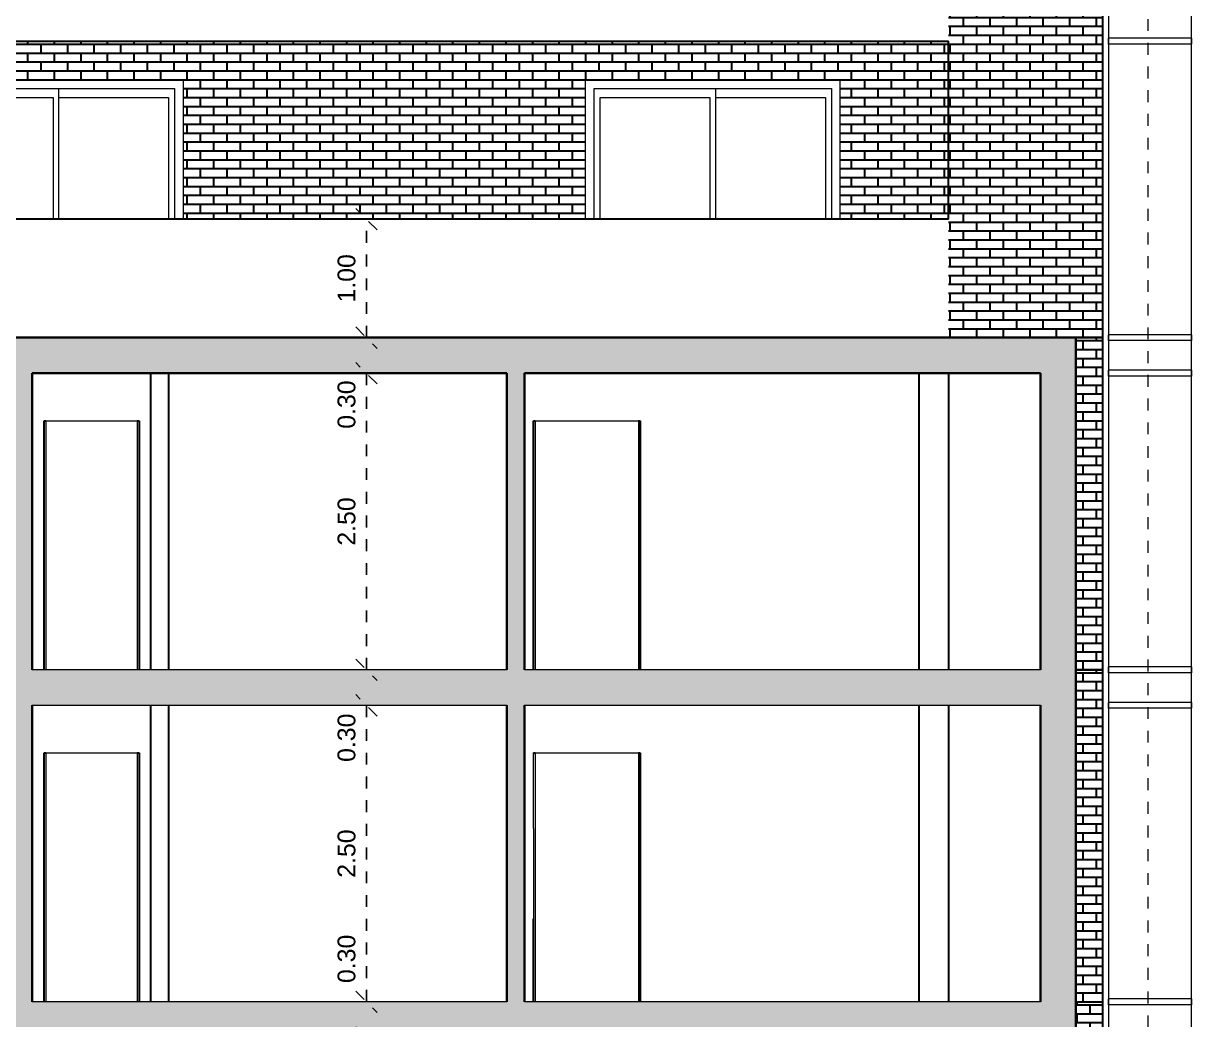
# Model space of a CAD drawing. Header units: metres. Extents: x 42 to 294, y -52 to 32.
# Drawn here: x 220.45 to 230.3, y -38.18 to -29.78 of the extents above; entities that cross this region are included whole.
import ezdxf

# ---------------------------------------------------------------- set-up
doc = ezdxf.new("R2010")
doc.units = ezdxf.units.M
doc.header["$LTSCALE"] = 0.15
doc.linetypes.add('Trazo punto', pattern=[0.015875, 0.00635, -0.004763, 0, -0.004763])
doc.layers.get('0').update_dxf_attribs({"lineweight": 20})
for name, color, linetype, lineweight in [('A-----SYP', 6, 'Continuous', 50), ('A-DOORSYM', 1, 'Continuous', 9), ('A-FLOROTM', 6, 'Continuous', 13), ('A-ROOFOTM', 4, 'Continuous', 9), ('A-WALL', 2, 'Continuous', 30), ('A-WALLCWM', 6, 'Continuous', 9)]:
    doc.layers.add(name, color=color, linetype=linetype, lineweight=lineweight)
doc.layers.add('MUROS', color=11, linetype='Continuous')
doc.styles.get("Standard").update_dxf_attribs({"font": 'arial.ttf', "height": 0.15})
doc.dimstyles.new('Copy of Annotative', dxfattribs={"dimtxt": 0.15, "dimasz": 0.18, "dimexe": 0.18, "dimexo": 0.0625, "dimgap": 0.09, "dimtad": 1, "dimzin": 0, "dimdsep": 46, "dimtxsty": 'Standard', "dimblk": 'OBLIQUE', "dimcen": 0.09, "dimse1": 1, "dimse2": 1, "dimadec": 0, "dimazin": 0, "dimtfac": 1, "dimtofl": 0, "dimtmove": 0, "dimatfit": 3, "dimfxl": 1, "dimtolj": 1, "dimtzin": 0, "dimarcsym": 0})
pattern_1 = [(180, (233.746105, -32.42884), (-9e-18, -0.075), []), (270, (233.7461, -32.42884), (0.112, -0.075), [0.075, -0.075])]

# ---------------------------------------------------------------- blocks, each defined once
blk = doc.blocks.new('Puerta de 1 hoja - 90 x 210 cm-53-Corte AA')
at = {"layer": 'A-DOORSYM'}
for p, q in [((11.7836, 4.862), (11.7836, 5.5)), ((11.7836, 5.5), (11.7986, 5.5)), ((11.7986, 5.5), (12.6686, 5.5)), ((11.7986, 5.5), (11.7986, 5.23)), ((12.6686, 5.5), (12.6686, 3.4)), ((12.6686, 5.5), (12.6836, 5.5)), ((12.6836, 5.5), (12.6836, 3.4)), ((11.7836, 3.4), (11.7836, 4.1))]:
    blk.add_line(p, q, dxfattribs=at)
blk = doc.blocks.new('Puerta de 1 hoja - 80 x 210 cm-51-Corte AA')
at = {"layer": 'A-DOORSYM'}
for p, q in [((7.6586, 3.4), (7.6586, 5.5)), ((7.6586, 5.5), (7.6736, 5.5)), ((7.6736, 5.5), (8.4436, 5.5)), ((7.6736, 5.5), (7.6736, 3.4)), ((8.4436, 5.5), (8.4436, 3.4)), ((8.4436, 5.5), (8.4586, 5.5)), ((8.4586, 5.5), (8.4586, 3.4))]:
    blk.add_line(p, q, dxfattribs=at)
blk = doc.blocks.new('Puerta de 1 hoja - 90 x 210 cm-137-Corte AA')
at = {"layer": 'A-DOORSYM'}
for p, q in [((11.7836, 6.2), (11.7836, 8.3)), ((11.7836, 8.3), (11.7986, 8.3)), ((11.7986, 8.3), (12.6686, 8.3)), ((11.7986, 8.3), (11.7986, 6.2)), ((12.6686, 8.3), (12.6686, 6.2)), ((12.6686, 8.3), (12.6836, 8.3)), ((12.6836, 8.3), (12.6836, 6.2))]:
    blk.add_line(p, q, dxfattribs=at)
blk = doc.blocks.new('Deslizante-2 Paneles - 2000 x 2100mm-74-Corte AA')
at = {"layer": 'A-DOORSYM'}
for p, q in [((8.8336, 11.175), (6.6836, 11.175)), ((6.6836, 11.175), (6.6836, 10)), ((8.8336, 10), (8.8336, 11.175)), ((6.7586, 10), (6.7586, 11.1)), ((6.7586, 11.1), (8.7586, 11.1)), ((7.784, 10), (7.784, 11.1)), ((8.7586, 11.1), (8.7586, 10)), ((6.8086, 10), (6.8086, 11.025)), ((6.8086, 11.025), (7.734, 11.025)), ((7.734, 11.025), (7.734, 10)), ((7.784, 11.025), (8.7086, 11.025)), ((8.7086, 11.025), (8.7086, 10))]:
    blk.add_line(p, q, dxfattribs=at)
blk = doc.blocks.new('Montante rectangular - Montante rectangular - 5x10 cm Aluminio-86-Corte AA')
at = {"layer": 'A-WALLCWM'}
blk.add_line((17.3336, 11.5), (17.3336, 11.8), dxfattribs=at)
blk = doc.blocks.new('Montante rectangular - Montante rectangular - 5x10 cm Aluminio-84-Corte AA')
at = {"layer": 'A-WALLCWM'}
blk.add_line((17.3336, 17.4), (17.3336, 19.9), dxfattribs=at)
blk = doc.blocks.new('Montante rectangular - Montante rectangular - 5x10 cm Aluminio-89-Corte AA')
at = {"layer": 'A-WALLCWM'}
blk.add_line((16.6336, 11.5), (16.6336, 9), dxfattribs=at)
blk = doc.blocks.new('Montante rectangular - Montante rectangular - 5x10 cm Aluminio-88-Corte AA')
at = {"layer": 'A-WALLCWM'}
blk.add_line((16.6336, 17.4), (16.6336, 17.1), dxfattribs=at)
blk = doc.blocks.new('Montante rectangular - Montante rectangular - 5x10 cm Aluminio-92-Corte AA')
at = {"layer": 'A-WALLCWM'}
for p, q in [((16.6336, 3.075), (16.6336, 3.125)), ((17.3336, 3.125), (16.6336, 3.125)), ((17.3336, 3.075), (16.6336, 3.075)), ((17.3336, 3.125), (17.3336, 3.075))]:
    blk.add_line(p, q, dxfattribs=at)
blk = doc.blocks.new('_Oblique')
at = {"color": 0, "linetype": 'ByBlock', "lineweight": -2}
blk.add_line((-0.5, -0.5), (0.5, 0.5), dxfattribs=at)
blk = doc.blocks.new('*D2568')
at = {"color": 0, "linetype": 'Trazo punto', "lineweight": -2, "ltscale": 0.1, "transparency": 16777216}
for p, q in [((223.3375, -38.0288), (223.3375, -37.8488)), ((223.3375, -38.3288), (223.3375, -38.5088))]:
    blk.add_line(p, q, dxfattribs=at)
at = {"layer": 'Defpoints', "color": 0, "linetype": 'Trazo punto', "ltscale": 0.1, "transparency": 16777216}
for p in [(223.3375, -38.0288), (223.3375, -38.0288), (223.3375, -38.3288)]:
    blk.add_point(p, dxfattribs=at)
at = {"color": 0, "linetype": 'Trazo punto', "lineweight": -2, "ltscale": 0.1, "transparency": 16777216, "xscale": 0.18, "yscale": 0.18, "zscale": 0.18}
for p, rotation in [((223.3375, -38.0288), 270), ((223.3375, -38.3288), 90)]:
    blk.add_blockref('_Oblique', p, dxfattribs=dict(at, rotation=rotation))
at = {"color": 0, "linetype": 'Trazo punto', "ltscale": 0.1, "transparency": 16777216, "insert": (223.1709, -37.6664), "char_height": 0.15, "attachment_point": 5, "rotation": 90}
blk.add_mtext('\\A1;0.30', dxfattribs=at)
blk = doc.blocks.new('*D2569')
at = {"color": 0, "linetype": 'Trazo punto', "lineweight": -2, "ltscale": 0.1, "transparency": 16777216}
blk.add_line((223.3375, -38.0288), (223.3375, -35.5288), dxfattribs=at)
at = {"layer": 'Defpoints', "color": 0, "linetype": 'Trazo punto', "ltscale": 0.1, "transparency": 16777216}
for p in [(223.3375, -35.5288), (223.3375, -35.5288), (223.3375, -38.0288)]:
    blk.add_point(p, dxfattribs=at)
at = {"color": 0, "linetype": 'Trazo punto', "lineweight": -2, "ltscale": 0.1, "transparency": 16777216, "xscale": 0.18, "yscale": 0.18, "zscale": 0.18}
for p, rotation in [((223.3375, -35.5288), 90), ((223.3375, -38.0288), 270)]:
    blk.add_blockref('_Oblique', p, dxfattribs=dict(at, rotation=rotation))
at = {"color": 0, "linetype": 'Trazo punto', "ltscale": 0.1, "transparency": 16777216, "insert": (223.171, -36.7788), "char_height": 0.15, "attachment_point": 5, "rotation": 90}
blk.add_mtext('\\A1;2.50', dxfattribs=at)
blk = doc.blocks.new('*D2570')
at = {"color": 0, "linetype": 'Trazo punto', "lineweight": -2, "ltscale": 0.1, "transparency": 16777216}
for p, q in [((223.3375, -35.2288), (223.3375, -35.0488)), ((223.3375, -35.5288), (223.3375, -35.7088))]:
    blk.add_line(p, q, dxfattribs=at)
at = {"layer": 'Defpoints', "color": 0, "linetype": 'Trazo punto', "ltscale": 0.1, "transparency": 16777216}
for p in [(223.3375, -35.2288), (223.3375, -35.2288), (223.3375, -35.5288)]:
    blk.add_point(p, dxfattribs=at)
at = {"color": 0, "linetype": 'Trazo punto', "lineweight": -2, "ltscale": 0.1, "transparency": 16777216, "xscale": 0.18, "yscale": 0.18, "zscale": 0.18}
for p, rotation in [((223.3375, -35.2288), 270), ((223.3375, -35.5288), 90)]:
    blk.add_blockref('_Oblique', p, dxfattribs=dict(at, rotation=rotation))
at = {"color": 0, "linetype": 'Trazo punto', "ltscale": 0.1, "transparency": 16777216, "insert": (223.1709, -35.8021), "char_height": 0.15, "attachment_point": 5, "rotation": 90}
blk.add_mtext('\\A1;0.30', dxfattribs=at)
blk = doc.blocks.new('*D2581')
at = {"color": 0, "linetype": 'Trazo punto', "lineweight": -2, "ltscale": 0.1, "transparency": 16777216}
blk.add_line((223.3375, -35.2288), (223.3375, -32.7288), dxfattribs=at)
at = {"layer": 'Defpoints', "color": 0, "linetype": 'Trazo punto', "ltscale": 0.1, "transparency": 16777216}
for p in [(223.3375, -32.7288), (223.3375, -32.7288), (223.3375, -35.2288)]:
    blk.add_point(p, dxfattribs=at)
at = {"color": 0, "linetype": 'Trazo punto', "lineweight": -2, "ltscale": 0.1, "transparency": 16777216, "xscale": 0.18, "yscale": 0.18, "zscale": 0.18}
for p, rotation in [((223.3375, -32.7288), 90), ((223.3375, -35.2288), 270)]:
    blk.add_blockref('_Oblique', p, dxfattribs=dict(at, rotation=rotation))
at = {"color": 0, "linetype": 'Trazo punto', "ltscale": 0.1, "transparency": 16777216, "insert": (223.171, -33.9788), "char_height": 0.15, "attachment_point": 5, "rotation": 90}
blk.add_mtext('\\A1;2.50', dxfattribs=at)
blk = doc.blocks.new('*D2582')
at = {"color": 0, "linetype": 'Trazo punto', "lineweight": -2, "ltscale": 0.1, "transparency": 16777216}
for p, q in [((223.3375, -32.4288), (223.3375, -32.2488)), ((223.3375, -32.7288), (223.3375, -32.9088))]:
    blk.add_line(p, q, dxfattribs=at)
at = {"layer": 'Defpoints', "color": 0, "linetype": 'Trazo punto', "ltscale": 0.1, "transparency": 16777216}
for p in [(223.3375, -32.4288), (223.3375, -32.4288), (223.3375, -32.7288)]:
    blk.add_point(p, dxfattribs=at)
at = {"color": 0, "linetype": 'Trazo punto', "lineweight": -2, "ltscale": 0.1, "transparency": 16777216, "xscale": 0.18, "yscale": 0.18, "zscale": 0.18}
for p, rotation in [((223.3375, -32.4288), 270), ((223.3375, -32.7288), 90)]:
    blk.add_blockref('_Oblique', p, dxfattribs=dict(at, rotation=rotation))
at = {"color": 0, "linetype": 'Trazo punto', "ltscale": 0.1, "transparency": 16777216, "insert": (223.1709, -32.9931), "char_height": 0.15, "attachment_point": 5, "rotation": 90}
blk.add_mtext('\\A1;0.30', dxfattribs=at)
blk = doc.blocks.new('*D2583')
at = {"color": 0, "linetype": 'Trazo punto', "lineweight": -2, "ltscale": 0.1, "transparency": 16777216}
blk.add_line((223.3375, -32.4288), (223.3375, -31.4288), dxfattribs=at)
at = {"layer": 'Defpoints', "color": 0, "linetype": 'Trazo punto', "ltscale": 0.1, "transparency": 16777216}
for p in [(223.3375, -31.4288), (223.3375, -31.4288), (223.3375, -32.4288)]:
    blk.add_point(p, dxfattribs=at)
at = {"color": 0, "linetype": 'Trazo punto', "lineweight": -2, "ltscale": 0.1, "transparency": 16777216, "xscale": 0.18, "yscale": 0.18, "zscale": 0.18}
for p, rotation in [((223.3375, -31.4288), 90), ((223.3375, -32.4288), 270)]:
    blk.add_blockref('_Oblique', p, dxfattribs=dict(at, rotation=rotation))
at = {"color": 0, "linetype": 'Trazo punto', "ltscale": 0.1, "transparency": 16777216, "insert": (223.171, -31.9288), "char_height": 0.15, "attachment_point": 5, "rotation": 90}
blk.add_mtext('\\A1;1.00', dxfattribs=at)

msp = doc.modelspace()

# ---------------------------------------------------------------- hatches: boundary and pattern name
at = {"layer": 'A-WALL'}
h = msp.add_hatch(dxfattribs=at)
h.set_pattern_fill('FP1_19', color=256, style=0, pattern_type=2)
h.set_pattern_definition(pattern_1)
h.paths.add_polyline_path([(228.3957, -29.6288), (228.2457, -29.6288), (228.2457, -29.9288), (228.2457, -31.4288), (228.2457, -32.4288), (228.3957, -32.4288)], flags=0)
h = msp.add_hatch(dxfattribs=at)
h.set_pattern_fill('FP1_19', color=256, style=0, pattern_type=2)
h.set_pattern_definition(pattern_1)
h.paths.add_polyline_path([(228.3957, -29.6288), (228.3957, -32.4288), (229.5457, -32.4288), (229.5457, -29.6288)], flags=0)
h = msp.add_hatch(dxfattribs=at)
h.set_pattern_fill('FP1_18', color=256, style=0, pattern_type=2)
h.set_pattern_definition([(180, (228.321105, -32.42884), (-9e-18, -0.075), []), (270, (228.3211, -32.42884), (0.112, -0.075), [0.075, -0.075])])
h.paths.add_polyline_path([(219.6457, -31.4288), (219.6457, -30.2538), (221.7957, -30.2538), (221.7957, -31.4288), (225.1832, -31.4288), (225.1832, -30.2538), (227.3332, -30.2538), (227.3332, -31.4288), (228.2457, -31.4288), (228.2457, -29.9288), (216.1707, -29.9288), (216.1707, -31.4288), (217.0957, -31.4288), (217.0957, -30.2538), (219.2457, -30.2538), (219.2457, -31.4288)], flags=0)
h = msp.add_hatch(dxfattribs=at)
h.set_pattern_fill('FP1_13', color=256, style=0, pattern_type=2)
h.set_pattern_definition([(180, (233.746105, -35.22884), (-9e-18, -0.075), []), (270, (233.7461, -35.22884), (0.112, -0.075), [0.075, -0.075])])
h.paths.add_polyline_path([(229.3207, -32.4288), (229.3207, -32.7288), (229.3207, -35.2288), (229.5457, -35.2288), (229.5457, -32.4288)], flags=0)
h = msp.add_hatch(dxfattribs=at)
h.set_pattern_fill('FP1_8', color=256, style=0, pattern_type=2)
h.set_pattern_definition([(180, (233.746105, -38.02884), (-9e-18, -0.075), []), (270, (233.7461, -38.02884), (0.112, -0.075), [0.075, -0.075])])
h.paths.add_polyline_path([(229.3207, -35.2288), (229.3207, -38.0288), (229.5457, -38.0288), (229.5457, -35.2288)], flags=0)
h = msp.add_hatch(dxfattribs=at)
h.set_pattern_fill('FP1_3', color=256, style=0, pattern_type=2)
h.set_pattern_definition([(0, (228.321105, -41.42884), (0, 0.075), []), (90, (228.3211, -41.42884), (-0.112, 0.075), [0.075, -0.075])])
edge = h.paths.add_edge_path(flags=0)
edge.add_arc((229.2607, -39.9288), 0.025, -180, 0, ccw=False)
edge.add_arc((229.2607, -39.9288), 0.025, 0, 180, ccw=False)
h.paths.add_polyline_path([(229.5457, -38.0288), (229.3207, -38.0288), (229.3207, -38.3288), (229.0207, -38.3288), (228.3207, -38.3288), (228.3207, -40.8288), (229.1707, -40.8288), (229.2857, -40.8288), (229.2857, -39.9288), (229.2857, -39.8988), (229.2882, -39.8988), (229.2907, -39.8988), (229.2932, -39.8988), (229.2957, -39.8988), (229.2982, -39.8988), (229.3007, -39.8988), (229.3032, -39.8988), (229.3057, -39.8988), (229.3082, -39.8988), (229.3107, -39.8988), (229.3132, -39.8988), (229.3157, -39.8988), (229.3157, -40.8288), (229.3207, -40.8288), (229.3207, -40.9079), (229.3247, -40.9079), (229.3247, -40.8129), (229.3207, -40.8129), (229.3207, -40.8124), (229.3207, -40.8119), (229.3207, -40.8114), (229.3207, -40.8109), (229.3207, -40.8104), (229.3207, -40.8099), (229.3207, -40.8094), (229.3207, -40.8089), (229.3207, -40.8084), (229.3207, -40.8079), (229.3247, -40.8079), (229.3247, -40.7129), (229.3207, -40.7129), (229.3207, -40.7124), (229.3207, -40.7119), (229.3207, -40.7114), (229.3207, -40.7109), (229.3207, -40.7104), (229.3207, -40.7099), (229.3207, -40.7094), (229.3207, -40.7089), (229.3207, -40.7084), (229.3207, -40.7079), (229.3247, -40.7079), (229.3247, -40.6129), (229.3207, -40.6129), (229.3207, -40.6124), (229.3207, -40.6119), (229.3207, -40.6114), (229.3207, -40.6109), (229.3207, -40.6104), (229.3207, -40.6099), (229.3207, -40.6094), (229.3207, -40.6089), (229.3207, -40.6084), (229.3207, -40.6079), (229.3247, -40.6079), (229.3247, -40.5129), (229.3207, -40.5129), (229.3207, -40.5124), (229.3207, -40.5119), (229.3207, -40.5114), (229.3207, -40.5109), (229.3207, -40.5104), (229.3207, -40.5099), (229.3207, -40.5094), (229.3207, -40.5089), (229.3207, -40.5084), (229.3207, -40.5079), (229.3247, -40.5079), (229.3247, -40.4129), (229.3207, -40.4129), (229.3207, -40.4124), (229.3207, -40.4119), (229.3207, -40.4114), (229.3207, -40.4109), (229.3207, -40.4104), (229.3207, -40.4099), (229.3207, -40.4094), (229.3207, -40.4089), (229.3207, -40.4084), (229.3207, -40.4079), (229.3247, -40.4079), (229.3247, -40.3354), (229.3207, -40.3354), (229.3207, -40.3312), (229.3207, -40.3271), (229.3207, -40.3229), (229.3207, -40.3187), (229.3207, -40.3146), (229.3207, -40.3104), (229.3207, -40.3062), (229.3207, -40.3021), (229.3207, -40.2979), (229.3207, -40.2937), (229.3207, -40.2896), (229.3207, -40.2854), (229.3247, -40.2854), (229.3247, -40.2804), (229.3547, -40.2804), (229.3547, -40.2854), (229.5457, -40.2854)], flags=0)
at = {"layer": 'MUROS'}
h = msp.add_hatch(color=256, dxfattribs=at)
h.paths.add_polyline_path([(216.1707, -32.7288), (216.0207, -32.7288), (216.0207, -35.2288), (216.1707, -35.2288)])
h.paths.add_polyline_path([(220.5207, -32.7288), (220.3707, -32.7288), (220.3707, -35.2288), (220.5207, -35.2288)])
h.paths.add_polyline_path([(224.6707, -32.7288), (224.5207, -32.7288), (224.5207, -35.2288), (224.6707, -35.2288)])
h.paths.add_polyline_path([(229.3207, -32.7288), (229.0207, -32.7288), (229.0207, -35.2288), (229.3207, -35.2288)])
h.paths.add_polyline_path([(229.3207, -35.2288), (229.0207, -35.2288), (229.0207, -38.3288), (229.3207, -38.3288)])
h.paths.add_polyline_path([(224.6707, -35.2288), (224.5207, -35.2288), (224.5207, -38.0288), (224.6707, -38.0288)])
h.paths.add_polyline_path([(229.0207, -35.2288), (224.6707, -35.2288), (224.6707, -35.5288), (229.0207, -35.5288)])
h.paths.add_polyline_path([(224.5207, -35.2288), (220.5207, -35.2288), (220.5207, -35.5288), (224.5207, -35.5288)])
h.paths.add_polyline_path([(220.3707, -35.2288), (216.1707, -35.2288), (216.1707, -35.5288), (220.3707, -35.5288)])
h.paths.add_polyline_path([(216.1707, -35.2288), (216.0207, -35.2288), (216.0207, -38.0288), (216.1707, -38.0288)])
h.paths.add_polyline_path([(229.0207, -38.0288), (224.3835, -38.0288), (216.1707, -38.0288), (216.1707, -38.3288), (229.0207, -38.3288)])
h.paths.add_polyline_path([(229.3207, -32.4288), (216.0207, -32.4288), (216.0207, -32.7288), (229.3207, -32.7288)])
for points in [[(220.5207, -35.2288), (220.3707, -35.2288), (220.3707, -35.5288), (220.5207, -35.5288)], [(220.5207, -35.5288), (220.3707, -35.5288), (220.3707, -38.0288), (220.5207, -38.0288)]]:
    msp.add_hatch(color=256, dxfattribs=at).paths.add_polyline_path(points)

# ---------------------------------------------------------------- linework, layer by layer
at = {"layer": 'A-----SYP', "linetype": 'Trazo punto', "lineweight": 15}
msp.add_line((229.9275, -17.3429), (229.9275, -45.65), dxfattribs=at)
at = {"layer": 'A-DOORSYM'}
for p, q in [((224.7607, -36.1988), (224.7607, -38.0288)), ((224.7457, -36.5668), (224.7457, -37.3288))]:
    msp.add_line(p, q, dxfattribs=at)
at = {"layer": 'A-FLOROTM'}
for p, q in [((224.5207, -35.2288), (220.5207, -35.2288)), ((229.0207, -35.2288), (224.6707, -35.2288)), ((220.5207, -35.5288), (224.5207, -35.5288)), ((224.6707, -35.5288), (229.0207, -35.5288)), ((224.5207, -38.0288), (220.5207, -38.0288)), ((224.3339, -38.0288), (222.6309, -38.0288)), ((224.5207, -38.0288), (224.3835, -38.0288)), ((229.0207, -38.0288), (224.6707, -38.0288))]:
    msp.add_line(p, q, dxfattribs=at)
at = {"layer": 'A-ROOFOTM', "lineweight": 35}
for p, q in [((229.3207, -32.4288), (216.0207, -32.4288)), ((229.3207, -32.7288), (229.3207, -32.4288)), ((220.5207, -32.7288), (224.5207, -32.7288)), ((224.6707, -32.7288), (229.0207, -32.7288))]:
    msp.add_line(p, q, dxfattribs=at)
at = {"layer": 'A-WALL'}
for p, q in [((229.5457, -40.2854), (229.5457, -26.8288)), ((216.0207, -29.9288), (228.2457, -29.9288)), ((228.2457, -31.4288), (228.2457, -29.9288)), ((228.2457, -31.4288), (216.0207, -31.4288)), ((229.5457, -32.4288), (229.3207, -32.4288)), ((221.5207, -35.2288), (221.5207, -32.7288)), ((221.6707, -32.7288), (221.6707, -35.2288)), ((227.9957, -32.7288), (227.9957, -35.2288)), ((228.2457, -32.7288), (228.2457, -35.2288)), ((220.6207, -35.2288), (220.6207, -33.1288)), ((220.6207, -33.1288), (220.6357, -33.1288)), ((221.4057, -33.1288), (221.4207, -33.1288)), ((221.4207, -33.1288), (221.4207, -35.2288)), ((224.7457, -35.2288), (224.7457, -33.1288)), ((224.7457, -33.1288), (224.7607, -33.1288)), ((225.6307, -33.1288), (225.6457, -33.1288)), ((225.6457, -33.1288), (225.6457, -35.2288)), ((229.5457, -35.2288), (229.3207, -35.2288)), ((221.5207, -38.0288), (221.5207, -35.5288)), ((221.6707, -35.5288), (221.6707, -38.0288)), ((227.9957, -35.5288), (227.9957, -38.0288)), ((228.2457, -35.5288), (228.2457, -38.0288)), ((220.6207, -38.0288), (220.6207, -35.9288)), ((220.6207, -35.9288), (220.6357, -35.9288)), ((221.4057, -35.9288), (221.4207, -35.9288)), ((221.4207, -35.9288), (221.4207, -38.0288)), ((224.7457, -35.9288), (224.7607, -35.9288)), ((225.6307, -35.9288), (225.6457, -35.9288)), ((225.6457, -35.9288), (225.6457, -38.0288)), ((224.7457, -38.0288), (224.7457, -37.3288)), ((228.2457, -37.519), (228.2457, -37.6288)), ((228.2457, -37.7788), (228.2457, -38.0288))]:
    msp.add_line(p, q, dxfattribs=at)
at = {"layer": 'A-WALL', "lineweight": 35}
for p, q in [((220.5207, -35.2288), (220.5207, -32.7288)), ((224.5207, -32.7288), (224.5207, -35.2288)), ((224.6707, -35.2288), (224.6707, -32.7288)), ((229.0207, -32.7288), (229.0207, -35.2288)), ((229.3207, -38.3288), (229.3207, -32.7288)), ((220.5207, -38.0288), (220.5207, -35.5288)), ((224.5207, -35.5288), (224.5207, -38.0288)), ((224.6707, -38.0288), (224.6707, -35.5288)), ((229.0207, -35.5288), (229.0207, -38.0288))]:
    msp.add_line(p, q, dxfattribs=at)

# ---------------------------------------------------------------- block references
at = {"layer": 'A-DOORSYM'}
for name, p in [('Deslizante-2 Paneles - 2000 x 2100mm-74-Corte AA', (212.9621, -41.4288)), ('Deslizante-2 Paneles - 2000 x 2100mm-74-Corte AA', (218.4996, -41.4288)), ('Puerta de 1 hoja - 80 x 210 cm-51-Corte AA', (212.9621, -38.6288)), ('Puerta de 1 hoja - 90 x 210 cm-137-Corte AA', (212.9621, -41.4288)), ('Puerta de 1 hoja - 80 x 210 cm-51-Corte AA', (212.9621, -41.4288)), ('Puerta de 1 hoja - 90 x 210 cm-53-Corte AA', (212.9621, -41.4288))]:
    msp.add_blockref(name, p, dxfattribs=at)
at = {"layer": 'A-WALLCWM'}
for name, p in [('Montante rectangular - Montante rectangular - 5x10 cm Aluminio-88-Corte AA', (212.9621, -47.0288)), ('Montante rectangular - Montante rectangular - 5x10 cm Aluminio-86-Corte AA', (212.9621, -41.4288)), ('Montante rectangular - Montante rectangular - 5x10 cm Aluminio-92-Corte AA', (212.9621, -33.0288)), ('Montante rectangular - Montante rectangular - 5x10 cm Aluminio-89-Corte AA', (212.9621, -41.4288)), ('Montante rectangular - Montante rectangular - 5x10 cm Aluminio-84-Corte AA', (212.9621, -49.8288)), ('Montante rectangular - Montante rectangular - 5x10 cm Aluminio-92-Corte AA', (212.9621, -35.5288)), ('Montante rectangular - Montante rectangular - 5x10 cm Aluminio-88-Corte AA', (212.9621, -49.8288)), ('Montante rectangular - Montante rectangular - 5x10 cm Aluminio-86-Corte AA', (212.9621, -44.2288)), ('Montante rectangular - Montante rectangular - 5x10 cm Aluminio-92-Corte AA', (212.9621, -35.8288)), ('Montante rectangular - Montante rectangular - 5x10 cm Aluminio-89-Corte AA', (212.9621, -44.2288)), ('Montante rectangular - Montante rectangular - 5x10 cm Aluminio-84-Corte AA', (212.9621, -52.6288)), ('Montante rectangular - Montante rectangular - 5x10 cm Aluminio-92-Corte AA', (212.9621, -38.3288)), ('Montante rectangular - Montante rectangular - 5x10 cm Aluminio-88-Corte AA', (212.9621, -52.6288)), ('Montante rectangular - Montante rectangular - 5x10 cm Aluminio-86-Corte AA', (212.9621, -47.0288)), ('Montante rectangular - Montante rectangular - 5x10 cm Aluminio-92-Corte AA', (212.9621, -38.6288)), ('Montante rectangular - Montante rectangular - 5x10 cm Aluminio-89-Corte AA', (212.9621, -47.0288)), ('Montante rectangular - Montante rectangular - 5x10 cm Aluminio-84-Corte AA', (212.9621, -55.4288)), ('Montante rectangular - Montante rectangular - 5x10 cm Aluminio-92-Corte AA', (212.9621, -41.1288)), ('Montante rectangular - Montante rectangular - 5x10 cm Aluminio-88-Corte AA', (212.9621, -55.4288)), ('Montante rectangular - Montante rectangular - 5x10 cm Aluminio-86-Corte AA', (212.9621, -49.8288))]:
    msp.add_blockref(name, p, dxfattribs=at)

# ---------------------------------------------------------------- dimensions: what is measured, and where the dimension line sits
at = {"linetype": 'Trazo punto', "ltscale": 0.1}
for base, p1, p2, picture, middle in [((223.3375, -31.4288), (223.3375, -32.4288), (223.3375, -31.4288), '*D2583', (223.171, -31.9288)), ((223.3375, -32.7288), (223.3375, -35.2288), (223.3375, -32.7288), '*D2581', (223.171, -33.9788)), ((223.3375, -35.5288), (223.3375, -38.0288), (223.3375, -35.5288), '*D2569', (223.171, -36.7788))]:
    dim = msp.add_linear_dim(base=base, p1=p1, p2=p2, angle=90, dimstyle='Copy of Annotative', override={"dimscale": 0, "dimtix": 0, "dimtofl": 0, "dimtmove": 1, "dimatfit": 3}, dxfattribs=at)
    dim.commit()
    dim.dimension.update_dxf_attribs({"geometry": picture, "text_midpoint": middle})
for base, p1, p2, picture, middle in [((223.3375, -32.4288), (223.3375, -32.7288), (223.3375, -32.4288), '*D2582', (223.3375, -32.9931)), ((223.3375, -35.2288), (223.3375, -35.5288), (223.3375, -35.2288), '*D2570', (223.3375, -35.8021)), ((223.3375, -38.0288), (223.3375, -38.3288), (223.3375, -38.0288), '*D2568', (223.3375, -37.6664))]:
    dim = msp.add_linear_dim(base=base, p1=p1, p2=p2, angle=90, dimstyle='Copy of Annotative', override={"dimscale": 0, "dimtix": 0, "dimtofl": 0, "dimtmove": 1, "dimatfit": 3}, dxfattribs=at)
    dim.commit()
    dim.dimension.update_dxf_attribs({"geometry": picture, "text_midpoint": middle, "dimtype": 160})

doc.saveas('drawing.dxf')
